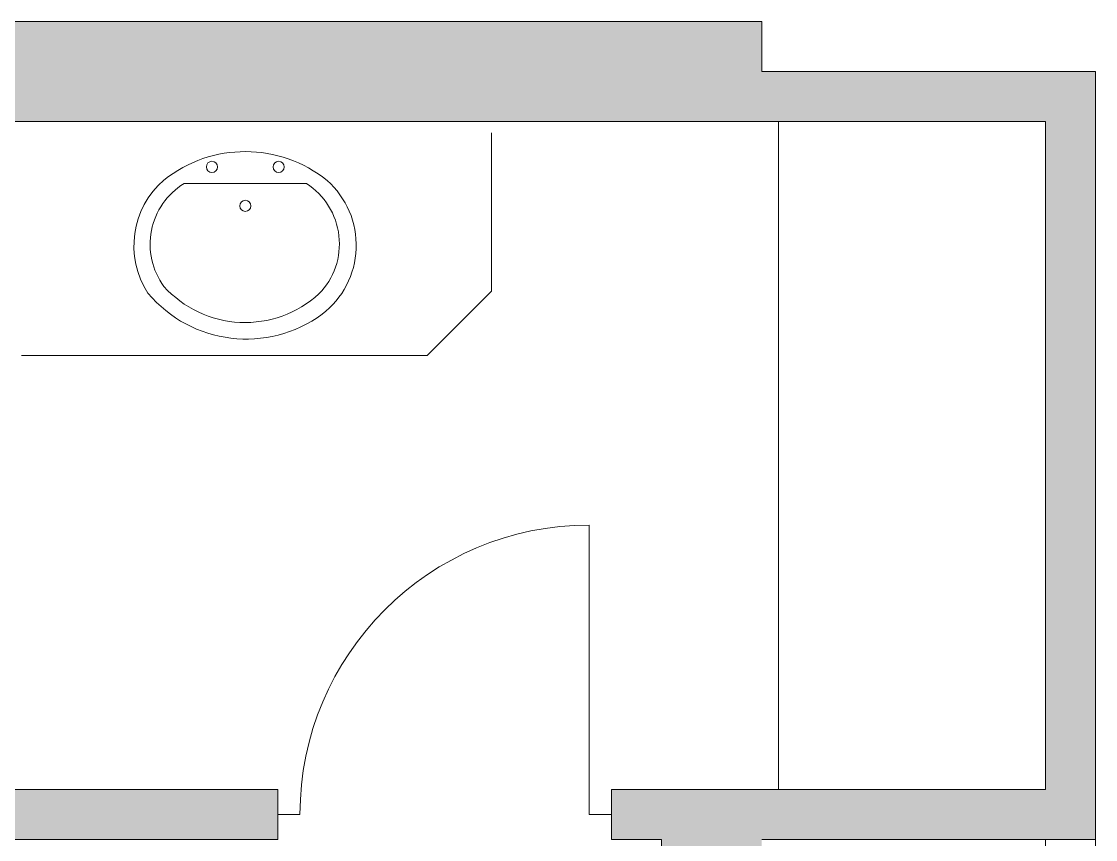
# Model space of a CAD drawing. Header units: inches. Extents: x 22513 to 23848, y -2930 to -2337.
# Drawn here: x 23279.9 to 23376.4, y -2410.1 to -2336.6 of the extents above; entities that cross this region are included whole.
import ezdxf

# ---------------------------------------------------------------- set-up
doc = ezdxf.new("R2010")
doc.units = ezdxf.units.IN
doc.header["$LTSCALE"] = 10
doc.header["$MEASUREMENT"] = 0
doc.layers.add('FURNITURE', color=144, linetype='Continuous', lineweight=9)
doc.layers.add('line', color=7, linetype='Continuous', lineweight=13)

# ---------------------------------------------------------------- blocks, each defined once
blk = doc.blocks.new('FURN-G98')
at = {"layer": 'FURNITURE', "color": 1, "linetype": 'Continuous'}
blk.add_line((867.673189, 659.27866), (867.673189, 648.278812), dxfattribs=at)
for centre in [(866.173189, 656.77866), (869.673128, 653.778721), (866.173189, 650.778721)]:
    blk.add_circle(centre, 0.5, dxfattribs=at)
for centre, radius, start, end in [((873.265024, 655.968662), 7.8163, 57.012296, 139.055862), ((873.124514, 655.949619), 6.387447, 53.629163, 148.588197), ((870.111383, 653.686008), 11.533569, 323.756458, 50.028127), ((876.518831, 653.776676), 11.720215, 141.386282, 218.875925), ((870.312021, 653.786716), 9.845939, 317.647236, 47.905256), ((873.089006, 651.754307), 6.435084, 212.689741, 314.36115), ((873.219522, 651.608158), 7.800024, 221.687136, 322.568114)]:
    blk.add_arc(centre, radius, start, end, dxfattribs=at)

msp = doc.modelspace()

# ---------------------------------------------------------------- hatches: boundary and pattern name
at = {"layer": 'line'}
h = msp.add_hatch(color=38, dxfattribs=at)
h.paths.add_polyline_path([(22990.886, -2567.579), (23145.386, -2567.579), (23145.386, -2558.579), (23055.386, -2558.579), (23055.386, -2554.079), (23050.886, -2554.079), (23050.886, -2558.579), (22990.886, -2558.579), (22990.886, -2474.579), (23016.386, -2474.579), (23016.386, -2470.079), (22990.886, -2470.079), (22990.886, -2345.579), (23050.886, -2345.579), (23055.386, -2345.579), (23055.386, -2336.579), (22981.886, -2336.579), (22981.886, -2819.517), (23052.386, -2819.517), (23052.386, -2815.017), (22990.886, -2815.017), (22990.886, -2683.079), (23100.286, -2683.079), (23100.286, -2674.079), (22990.886, -2674.079)])
h.paths.add_polyline_path([(23155.886, -2678.579), (23184.386, -2678.579), (23184.386, -2674.079), (23155.886, -2674.079), (23142.286, -2674.079), (23142.286, -2683.079), (23146.886, -2683.079), (23146.886, -2755.017), (23146.886, -2774.517), (23155.886, -2774.517), (23155.886, -2750.517), (23215.886, -2750.517), (23215.886, -2774.517), (23220.386, -2774.517), (23220.386, -2750.517), (23337.386, -2750.517), (23337.386, -2810.517), (23305.886, -2810.517), (23305.886, -2819.517), (23326.886, -2819.517), (23326.886, -2824.017), (23350.886, -2824.017), (23350.886, -2800.017), (23346.386, -2800.017), (23346.386, -2746.017), (23337.386, -2746.017), (23155.886, -2746.017)])
h.paths.add_polyline_path([(23191.886, -2810.517), (23155.886, -2810.517), (23155.886, -2804.517), (23146.886, -2804.517), (23146.886, -2815.017), (23131.886, -2815.017), (23131.886, -2819.517), (23146.886, -2819.517), (23146.886, -2824.017), (23170.886, -2824.017), (23170.886, -2819.517), (23191.886, -2819.517)])
h.paths.add_polyline_path([(23281.886, -2810.517), (23215.886, -2810.517), (23215.886, -2815.017), (23215.886, -2819.517), (23281.886, -2819.517)], flags=16)
h.paths.add_polyline_path([(23350.886, -2674.079), (23337.386, -2674.079), (23308.886, -2674.079), (23308.886, -2678.579), (23337.386, -2678.579), (23337.386, -2698.017), (23346.386, -2698.017), (23346.386, -2698.079), (23350.886, -2698.079)], flags=17)
h.paths.add_polyline_path([(23346.386, -2657.579), (23337.386, -2657.579), (23337.386, -2674.079), (23346.386, -2674.079)])
h.paths.add_polyline_path([(23346.386, -2554.079), (23337.386, -2554.079), (23337.386, -2558.579), (23242.886, -2558.579), (23242.886, -2567.579), (23337.386, -2567.579), (23337.386, -2572.829), (23346.386, -2572.829)])
h.paths.add_polyline_path([(23200.886, -2558.579), (23196.386, -2558.579), (23196.386, -2410.079), (23302.886, -2410.079), (23302.886, -2405.579), (23196.386, -2405.579), (23196.386, -2381.579), (23187.386, -2381.579), (23187.386, -2390.579), (23191.886, -2390.579), (23191.886, -2558.579), (23187.386, -2558.579), (23187.386, -2567.579), (23200.886, -2567.579)])
h.paths.add_polyline_path([(23095.886, -2381.579), (23055.386, -2381.579), (23050.886, -2381.579), (23050.886, -2386.079), (23050.886, -2470.079), (23046.386, -2470.079), (23046.386, -2474.579), (23050.886, -2474.579), (23050.886, -2518.079), (23055.386, -2518.079), (23055.386, -2390.579), (23095.886, -2390.579)], flags=17)
h.paths.add_polyline_path([(23376.386, -2341.079), (23346.386, -2341.079), (23346.386, -2336.579), (23191.886, -2336.579), (23191.886, -2345.579), (23196.386, -2345.579), (23371.886, -2345.579), (23371.886, -2405.579), (23367.386, -2405.579), (23332.886, -2405.579), (23332.886, -2410.079), (23337.386, -2410.079), (23337.386, -2494.079), (23346.386, -2494.079), (23346.386, -2410.079), (23376.386, -2410.079), (23376.386, -2390.579)])
h.paths.add_polyline_path([(23009.605, -2415.206), (23059.906, -2415.206), (23059.906, -2438.153), (23009.605, -2438.153)], flags=25)

# ---------------------------------------------------------------- linework, layer by layer
for p, q in [((23191.886, -2336.579), (23346.386, -2336.579)), ((23346.386, -2341.079), (23346.386, -2336.579)), ((23346.386, -2341.079), (23376.386, -2341.079)), ((23376.386, -2341.079), (23376.386, -2410.079)), ((23196.386, -2345.579), (23371.886, -2345.579)), ((23371.886, -2345.579), (23371.886, -2405.579)), ((23330.886, -2407.829), (23330.886, -2381.829)), ((23376.386, -2410.079), (23376.386, -2390.579)), ((23196.386, -2405.579), (23302.886, -2405.579)), ((23302.886, -2405.579), (23302.886, -2410.079)), ((23332.886, -2405.579), (23371.886, -2405.579)), ((23332.886, -2405.579), (23332.886, -2410.079)), ((23371.886, -2405.579), (23367.386, -2405.579)), ((23302.886, -2407.829), (23304.886, -2407.829)), ((23332.886, -2407.829), (23330.886, -2407.829)), ((23196.386, -2410.079), (23302.886, -2410.079)), ((23332.886, -2410.079), (23337.386, -2410.079)), ((23337.386, -2410.079), (23337.386, -2558.579)), ((23346.386, -2410.079), (23376.386, -2410.079)), ((23376.386, -2410.079), (23367.386, -2410.079))]:
    msp.add_line(p, q, dxfattribs=at)
at = {"layer": 'line', "color": 8}
for p, q in [((23347.886, -2345.579), (23347.886, -2405.579)), ((23322.094, -2346.584), (23322.094, -2360.813)), ((23322.094, -2360.813), (23316.33, -2366.579)), ((23279.857, -2366.579), (23316.33, -2366.579)), ((23371.886, -2410.079), (23371.886, -2563.079)), ((23376.386, -2410.079), (23376.386, -2567.579))]:
    msp.add_line(p, q, dxfattribs=at)
at = {"layer": 'line'}
msp.add_arc((23330.886, -2407.829), 26, 90, 180, dxfattribs=at)

# ---------------------------------------------------------------- block references
at = {"layer": 'FURNITURE', "xscale": -1, "rotation": 90}
msp.add_blockref('FURN-G98', (23953.75, -1483.47), dxfattribs=at)

doc.saveas('drawing.dxf')
